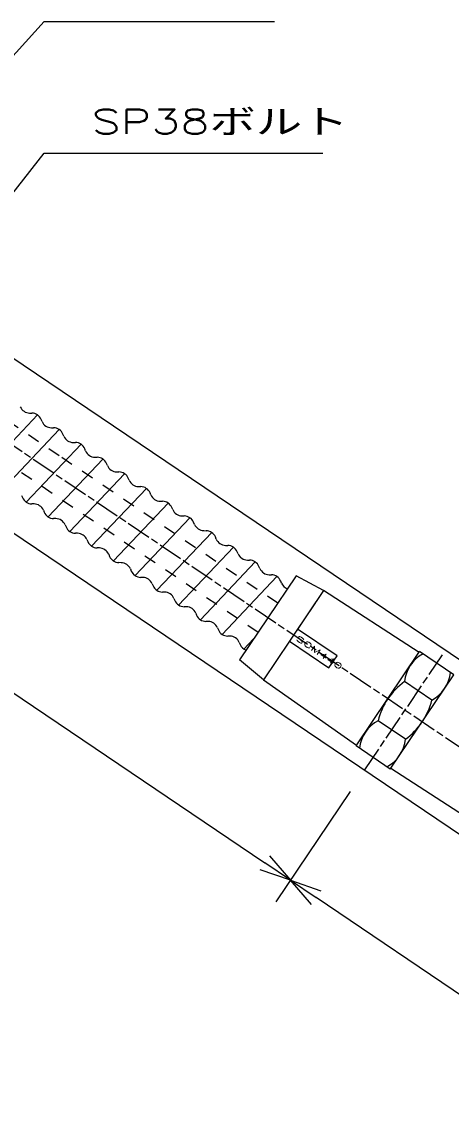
# Model space of a CAD drawing. Units: millimetres, scale not verified. Extents: x -55 to 1935, y -55 to 1395.
# Drawn here: x 588 to 796, y 244 to 766 of the extents above; entities that cross this region are included whole.
import ezdxf
from ezdxf.enums import TextEntityAlignment as Align

# ---------------------------------------------------------------- set-up
doc = ezdxf.new("R2010")
doc.units = ezdxf.units.MM
doc.linetypes.add('CHAIN', pattern=[18.5, 12, -1.5, 3.5, -1.5])
doc.linetypes.add('DASHED_SPACED', pattern=[12, 6, -6])
for name, color, linetype, lineweight in [('1 外形線', 7, 'Continuous', 25), ('3 隠れ線', 2, 'DASHED_SPACED', 25), ('4 中心線', 1, 'CHAIN', 25), ('6 寸法線', 4, 'Continuous', 25)]:
    doc.layers.add(name, color=color, linetype=linetype, lineweight=lineweight)
doc.styles.add('simplex.shx', font='')
doc.styles.get('simplex.shx').set_extended_font_data('simplex.shx')

msp = doc.modelspace()

# ---------------------------------------------------------------- linework, layer by layer
at = {"layer": '1 外形線'}
for p, q in [((1018.922, 309.96), (572.483, 611.087)), ((596.086, 575.861), (569.578, 547.916)), ((596.086, 575.861), (569.578, 547.916)), ((592.272, 576.752), (593.35, 576.734)), ((592.272, 576.752), (593.35, 576.734)), ((598.286, 572.696), (597.864, 573.688)), ((602.8, 569.651), (603.878, 569.632)), ((602.8, 569.651), (603.878, 569.632)), ((606.614, 568.759), (580.106, 540.815)), ((606.614, 568.759), (580.106, 540.815)), ((608.814, 565.594), (608.393, 566.587)), ((617.143, 561.657), (590.635, 533.713)), ((617.143, 561.657), (590.635, 533.713)), ((613.329, 562.549), (614.407, 562.53)), ((613.329, 562.549), (614.407, 562.53)), ((619.343, 558.492), (618.922, 559.485)), ((627.672, 554.555), (601.164, 526.611)), ((627.672, 554.555), (601.164, 526.611)), ((623.858, 555.447), (624.936, 555.428)), ((623.858, 555.447), (624.936, 555.428)), ((979.778, 251.927), (533.339, 553.054)), ((629.872, 551.391), (629.451, 552.383)), ((638.201, 547.454), (611.693, 519.509)), ((638.201, 547.454), (611.693, 519.509)), ((634.387, 548.345), (635.465, 548.327)), ((634.387, 548.345), (635.465, 548.327)), ((640.401, 544.289), (639.979, 545.281)), ((648.73, 540.352), (622.221, 512.408)), ((648.73, 540.352), (622.221, 512.408)), ((644.915, 541.244), (645.993, 541.225)), ((644.915, 541.244), (645.993, 541.225)), ((650.93, 537.187), (650.508, 538.18)), ((588.38, 536.915), (588.801, 535.923)), ((588.38, 536.915), (588.801, 535.923)), ((594.394, 532.859), (593.316, 532.878)), ((594.394, 532.859), (593.316, 532.878)), ((659.258, 533.25), (632.75, 505.306)), ((659.258, 533.25), (632.75, 505.306)), ((655.444, 534.142), (656.522, 534.123)), ((655.444, 534.142), (656.522, 534.123)), ((598.908, 529.814), (599.33, 528.821)), ((598.908, 529.814), (599.33, 528.821)), ((661.458, 530.085), (661.037, 531.078)), ((604.922, 525.757), (603.844, 525.776)), ((604.922, 525.757), (603.844, 525.776)), ((609.437, 522.712), (609.858, 521.719)), ((609.437, 522.712), (609.858, 521.719)), ((669.787, 526.148), (643.279, 498.204)), ((669.787, 526.148), (643.279, 498.204)), ((665.973, 527.04), (667.051, 527.021)), ((665.973, 527.04), (667.051, 527.021)), ((671.987, 522.984), (671.566, 523.976)), ((615.451, 518.655), (614.373, 518.674)), ((615.451, 518.655), (614.373, 518.674)), ((680.316, 519.047), (653.808, 491.102)), ((680.316, 519.047), (653.808, 491.102)), ((676.502, 519.938), (677.58, 519.92)), ((676.502, 519.938), (677.58, 519.92)), ((619.966, 515.61), (620.387, 514.618)), ((619.966, 515.61), (620.387, 514.618)), ((690.845, 511.945), (664.337, 484.001)), ((690.845, 511.945), (664.337, 484.001)), ((682.516, 515.882), (682.094, 516.874)), ((687.031, 512.837), (688.109, 512.818)), ((687.031, 512.837), (688.109, 512.818)), ((625.98, 511.554), (624.902, 511.572)), ((625.98, 511.554), (624.902, 511.572)), ((630.495, 508.508), (630.916, 507.516)), ((630.495, 508.508), (630.916, 507.516)), ((693.045, 508.78), (692.623, 509.773)), ((636.509, 504.452), (635.431, 504.471)), ((636.509, 504.452), (635.431, 504.471)), ((641.023, 501.407), (641.445, 500.414)), ((641.023, 501.407), (641.445, 500.414)), ((701.373, 504.843), (674.865, 476.899)), ((701.373, 504.843), (674.865, 476.899)), ((697.559, 505.735), (698.637, 505.716)), ((697.559, 505.735), (698.637, 505.716)), ((703.573, 501.678), (703.152, 502.671)), ((647.037, 497.35), (645.959, 497.369)), ((647.037, 497.35), (645.959, 497.369)), ((711.902, 497.741), (685.394, 469.797)), ((711.902, 497.741), (685.394, 469.797)), ((721.173, 498.129), (693.772, 457.506)), ((708.088, 498.633), (709.166, 498.614)), ((708.088, 498.633), (709.166, 498.614)), ((734.447, 490.984), (721.173, 498.129)), ((651.552, 494.305), (651.974, 493.312)), ((651.552, 494.305), (651.974, 493.312)), ((714.102, 494.577), (713.681, 495.569)), ((734.447, 490.984), (719.908, 469.429)), ((780.603, 461.058), (734.447, 490.984)), ((657.566, 490.248), (656.488, 490.267)), ((657.566, 490.248), (656.488, 490.267)), ((662.081, 487.203), (662.502, 486.211)), ((662.081, 487.203), (662.502, 486.211)), ((668.095, 483.147), (667.017, 483.165)), ((668.095, 483.147), (667.017, 483.165)), ((730.533, 485.181), (705.369, 447.874)), ((672.61, 480.101), (673.031, 479.109)), ((672.61, 480.101), (673.031, 479.109)), ((678.624, 476.045), (677.546, 476.064)), ((678.624, 476.045), (677.546, 476.064)), ((683.139, 473), (683.56, 472.007)), ((683.139, 473), (683.56, 472.007)), ((721.865, 472.331), (717.951, 466.528)), ((740.933, 459.469), (721.865, 472.331)), ((689.153, 468.943), (688.075, 468.962)), ((689.153, 468.943), (688.075, 468.962)), ((693.667, 465.898), (694.089, 464.905)), ((693.667, 465.898), (694.089, 464.905)), ((700.595, 467.621), (695.923, 462.695)), ((700.595, 467.621), (695.923, 462.695)), ((717.951, 466.528), (737.019, 453.666)), ((750.127, 415.875), (780.883, 461.472)), ((797.464, 450.288), (780.883, 461.472)), ((705.369, 447.874), (693.772, 457.506)), ((737.019, 453.666), (740.933, 459.469)), ((766.708, 404.691), (797.464, 450.288)), ((705.369, 447.874), (750.407, 416.29)), ((786.798, 438.052), (773.533, 446.999)), ((786.798, 438.052), (773.533, 446.999)), ((774.058, 419.165), (760.794, 428.112)), ((766.708, 404.691), (750.127, 415.875)), ((766.988, 405.106), (813.144, 375.179))]:
    msp.add_line(p, q, dxfattribs=at)
for centre, radius, start, end in [((592.359, 581.752), 5, 203.00469, 268.99531), ((592.359, 581.752), 5, 203.00469, 268.99531), ((593.262, 571.734), 5, 23.00469, 88.99531), ((593.262, 571.734), 5, 23.00469, 88.99531), ((602.888, 574.65), 5, 203.00469, 268.99531), ((602.888, 574.65), 5, 203.00469, 268.99531), ((603.791, 564.633), 5, 23.00469, 88.99531), ((603.791, 564.633), 5, 23.00469, 88.99531), ((613.417, 567.548), 5, 203.00469, 268.99531), ((613.417, 567.548), 5, 203.00469, 268.99531), ((614.319, 557.531), 5, 23.00469, 88.99531), ((614.319, 557.531), 5, 23.00469, 88.99531), ((623.946, 560.446), 5, 203.00469, 268.99531), ((623.946, 560.446), 5, 203.00469, 268.99531), ((624.848, 550.429), 5, 23.00469, 88.99531), ((624.848, 550.429), 5, 23.00469, 88.99531), ((634.474, 553.345), 5, 203.00469, 268.99531), ((634.474, 553.345), 5, 203.00469, 268.99531), ((635.377, 543.327), 5, 23.00469, 88.99531), ((635.377, 543.327), 5, 23.00469, 88.99531), ((645.003, 546.243), 5, 203.00469, 268.99531), ((645.003, 546.243), 5, 203.00469, 268.99531), ((645.906, 536.226), 5, 23.00469, 88.99531), ((645.906, 536.226), 5, 23.00469, 88.99531), ((593.403, 537.877), 5, 203.00469, 268.99531), ((593.403, 537.877), 5, 203.00469, 268.99531), ((594.306, 527.86), 5, 23.00469, 88.99531), ((594.306, 527.86), 5, 23.00469, 88.99531), ((594.306, 527.86), 5, 23.00469, 88.99531), ((655.532, 539.141), 5, 203.00469, 268.99531), ((655.532, 539.141), 5, 203.00469, 268.99531), ((656.435, 529.124), 5, 23.00469, 88.99531), ((656.435, 529.124), 5, 23.00469, 88.99531), ((603.932, 530.775), 5, 203.00469, 268.99531), ((603.932, 530.775), 5, 203.00469, 268.99531), ((666.061, 532.039), 5, 203.00469, 268.99531), ((666.061, 532.039), 5, 203.00469, 268.99531), ((604.835, 520.758), 5, 23.00469, 88.99531), ((604.835, 520.758), 5, 23.00469, 88.99531), ((604.835, 520.758), 5, 23.00469, 88.99531), ((666.963, 522.022), 5, 23.00469, 88.99531), ((666.963, 522.022), 5, 23.00469, 88.99531), ((676.589, 524.938), 5, 203.00469, 268.99531), ((676.589, 524.938), 5, 203.00469, 268.99531), ((614.461, 523.673), 5, 203.00469, 268.99531), ((614.461, 523.673), 5, 203.00469, 268.99531), ((615.363, 513.656), 5, 23.00469, 88.99531), ((615.363, 513.656), 5, 23.00469, 88.99531), ((615.363, 513.656), 5, 23.00469, 88.99531), ((677.492, 514.92), 5, 23.00469, 88.99531), ((677.492, 514.92), 5, 23.00469, 88.99531), ((624.99, 516.572), 5, 203.00469, 268.99531), ((624.99, 516.572), 5, 203.00469, 268.99531), ((687.118, 517.836), 5, 203.00469, 268.99531), ((687.118, 517.836), 5, 203.00469, 268.99531), ((688.021, 507.819), 5, 23.00469, 88.99531), ((688.021, 507.819), 5, 23.00469, 88.99531), ((625.892, 506.554), 5, 23.00469, 88.99531), ((625.892, 506.554), 5, 23.00469, 88.99531), ((625.892, 506.554), 5, 23.00469, 88.99531), ((635.518, 509.47), 5, 203.00469, 268.99531), ((635.518, 509.47), 5, 203.00469, 268.99531), ((697.647, 510.734), 5, 203.00469, 268.99531), ((697.647, 510.734), 5, 203.00469, 268.99531), ((636.421, 499.453), 5, 23.00469, 88.99531), ((636.421, 499.453), 5, 23.00469, 88.99531), ((636.421, 499.453), 5, 23.00469, 88.99531), ((698.55, 500.717), 5, 23.00469, 88.99531), ((698.55, 500.717), 5, 23.00469, 88.99531), ((708.176, 503.632), 5, 203.00469, 268.99531), ((708.176, 503.632), 5, 203.00469, 268.99531), ((646.047, 502.368), 5, 203.00469, 268.99531), ((646.047, 502.368), 5, 203.00469, 268.99531), ((646.95, 492.351), 5, 23.00469, 88.99531), ((646.95, 492.351), 5, 23.00469, 88.99531), ((646.95, 492.351), 5, 23.00469, 88.99531), ((709.078, 493.615), 5, 23.00469, 88.99531), ((709.078, 493.615), 5, 23.00469, 88.99531), ((656.576, 495.266), 5, 203.00469, 268.99531), ((656.576, 495.266), 5, 203.00469, 268.99531), ((718.705, 496.531), 5, 203.00469, 249.33024), ((718.705, 496.531), 5, 203.00469, 249.33024), ((657.479, 485.249), 5, 23.00469, 88.99531), ((657.479, 485.249), 5, 23.00469, 88.99531), ((657.479, 485.249), 5, 23.00469, 88.99531), ((667.105, 488.165), 5, 203.00469, 268.99531), ((667.105, 488.165), 5, 203.00469, 268.99531), ((668.007, 478.147), 5, 23.00469, 88.99531), ((668.007, 478.147), 5, 23.00469, 88.99531), ((668.007, 478.147), 5, 23.00469, 88.99531), ((677.633, 481.063), 5, 203.00469, 268.99531), ((677.633, 481.063), 5, 203.00469, 268.99531), ((678.536, 471.046), 5, 23.00469, 88.99531), ((678.536, 471.046), 5, 23.00469, 88.99531), ((678.536, 471.046), 5, 23.00469, 88.99531), ((688.162, 473.961), 5, 203.00469, 268.99531), ((688.162, 473.961), 5, 203.00469, 268.99531), ((689.065, 463.944), 5, 23.00469, 88.99531), ((689.065, 463.944), 5, 23.00469, 88.99531), ((689.065, 463.944), 5, 23.00469, 88.99531), ((698.691, 466.859), 5, 203.00469, 249.33024), ((698.691, 466.859), 5, 203.00469, 249.33024), ((790.654, 445.166), 17.219, 118.11024, 173.88976), ((778.685, 453.24), 17.219, 298.11024, 353.88976), ((793.227, 419.975), 33.438, 126.08312, 165.91688), ((754.365, 446.188), 33.438, 306.08312, 345.91688), ((768.907, 412.924), 17.219, 118.11024, 173.88976), ((756.937, 420.998), 17.219, 298.11024, 353.88976)]:
    msp.add_arc(centre, radius, start, end, dxfattribs=at)
at = {"layer": '3 隠れ線'}
for p, q in [((606.561, 556.136), (557.664, 589.117)), ((702.719, 470.77), (548.158, 575.023)), ((712.226, 484.864), (606.561, 556.136))]:
    msp.add_line(p, q, dxfattribs=at)
at = {"layer": '4 中心線'}
for p, q in [((1278.765, 92.475), (305.184, 749.164)), ((754.425, 404.364), (791.933, 459.972))]:
    msp.add_line(p, q, dxfattribs=at)
at = {"layer": '6 寸法線'}
for p, q in [((511.995, 669.793), (599.234, 765.924)), ((599.234, 765.924), (710.767, 765.924)), ((542.582, 629.958), (599.234, 702.38)), ((599.234, 702.38), (734.081, 702.38)), ((328.05, 614.578), (705.976, 359.413)), ((747.318, 393.838), (711.302, 340.493)), ((747.318, 393.838), (711.302, 340.493)), ((708.225, 362.744), (718.408, 351.019)), ((718.408, 351.019), (703.727, 356.081)), ((718.408, 351.019), (705.976, 359.413)), ((728.591, 339.294), (718.408, 351.019)), ((718.408, 351.019), (733.089, 345.956)), ((718.408, 351.019), (730.84, 342.625)), ((1203.986, 23.17), (730.84, 342.625))]:
    msp.add_line(p, q, dxfattribs=at)

# ---------------------------------------------------------------- texts
at = {"layer": '1 外形線', "style": 'simplex.shx', "width": 1.9}
msp.add_text('SCM440', height=2.566, rotation=326, dxfattribs=at).set_placement((720.355, 466.635), align=Align.BOTTOM_LEFT)
at = {"layer": '6 寸法線', "style": 'simplex.shx', "width": 1.4}
msp.add_text('SP38ボルト', height=11.73, dxfattribs=at).set_placement((622.234, 708.246), align=Align.BOTTOM_LEFT)

doc.saveas('drawing.dxf')
